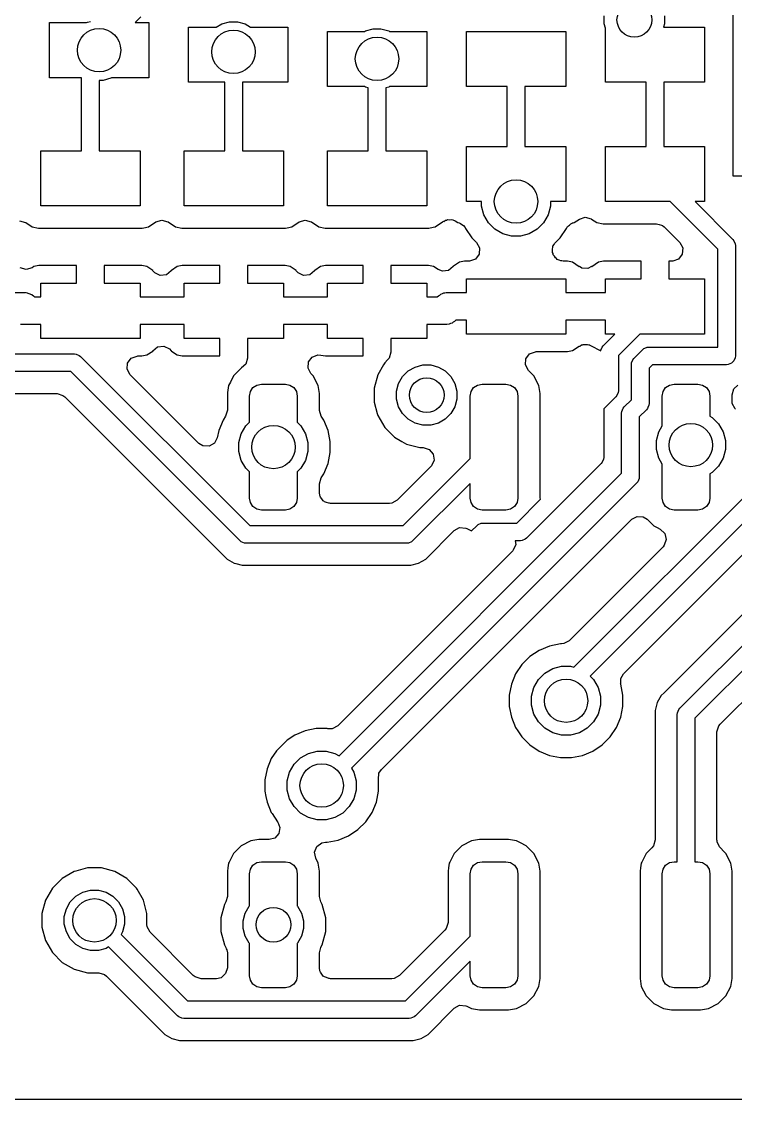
# Model space of a CAD drawing. Extents: x 3.09 to 4.61, y -6.46 to -3.15.
# Drawn here: x 3.6541 to 3.9776, y -6.2339 to -5.7452 of the extents above; entities that cross this region are included whole.
import ezdxf

# ---------------------------------------------------------------- set-up
doc = ezdxf.new("R2010")
doc.units = 0
doc.header["$MEASUREMENT"] = 0
doc.layers.add('BLACK', color=7, linetype='CONTINUOUS')

msp = doc.modelspace()

# ---------------------------------------------------------------- linework, layer by layer
at = {"layer": 'BLACK', "linetype": 'CONTINUOUS'}
for p, q in [((3.97657, -5.81531), (3.97657, -5.70507)), ((3.66667, -5.77072), (3.66667, -5.74572)), ((3.66667, -5.74572), (3.6835, -5.74572)), ((3.6835, -5.74572), (3.6839, -5.74549)), ((3.6839, -5.74549), (3.68525, -5.74513)), ((3.70816, -5.74305), (3.7055, -5.74572)), ((3.7055, -5.74572), (3.71167, -5.74572)), ((3.71167, -5.74572), (3.71167, -5.77072)), ((3.7423, -5.74769), (3.7448, -5.74624)), ((3.7448, -5.74624), (3.74828, -5.74531)), ((3.74828, -5.74531), (3.75187, -5.74531)), ((3.75187, -5.74531), (3.75535, -5.74624)), ((3.75535, -5.74624), (3.75785, -5.74769)), ((3.91812, -5.74626), (3.91812, -5.74266)), ((3.91864, -5.7482), (3.91812, -5.74626)), ((3.94544, -5.74626), (3.94506, -5.74769)), ((3.94544, -5.74266), (3.94544, -5.74626)), ((3.72966, -5.77269), (3.72966, -5.74769)), ((3.72966, -5.74769), (3.7423, -5.74769)), ((3.75785, -5.74769), (3.77466, -5.74769)), ((3.77466, -5.74769), (3.77466, -5.77269)), ((3.79265, -5.77466), (3.79265, -5.74966)), ((3.79265, -5.74966), (3.80948, -5.74966)), ((3.80948, -5.74966), (3.80988, -5.74943)), ((3.80988, -5.74943), (3.81335, -5.7485)), ((3.81335, -5.7485), (3.81695, -5.7485)), ((3.81695, -5.7485), (3.82043, -5.74943)), ((3.82043, -5.74943), (3.82083, -5.74966)), ((3.82083, -5.74966), (3.83765, -5.74966)), ((3.83765, -5.74966), (3.83765, -5.77466)), ((3.85565, -5.77466), (3.85565, -5.74966)), ((3.85565, -5.74966), (3.90065, -5.74966)), ((3.90065, -5.74966), (3.90065, -5.77466)), ((3.91864, -5.77269), (3.91864, -5.7482)), ((3.94506, -5.74769), (3.96364, -5.74769)), ((3.96364, -5.74769), (3.96364, -5.77269)), ((3.68123, -5.77072), (3.66667, -5.77072)), ((3.68123, -5.80383), (3.68123, -5.77072)), ((3.69484, -5.77072), (3.69444, -5.77095)), ((3.71167, -5.77072), (3.69484, -5.77072)), ((3.69097, -5.77188), (3.68923, -5.77188)), ((3.68923, -5.77188), (3.68923, -5.80383)), ((3.69444, -5.77095), (3.69097, -5.77188)), ((3.74619, -5.77269), (3.72966, -5.77269)), ((3.74619, -5.80383), (3.74619, -5.77269)), ((3.77466, -5.77269), (3.75419, -5.77269)), ((3.75419, -5.77269), (3.75419, -5.80383)), ((3.80948, -5.77466), (3.79265, -5.77466)), ((3.80988, -5.77489), (3.80948, -5.77466)), ((3.81115, -5.77523), (3.80988, -5.77489)), ((3.81115, -5.80383), (3.81115, -5.77523)), ((3.82043, -5.77489), (3.81915, -5.77523)), ((3.81915, -5.77523), (3.81915, -5.80383)), ((3.82083, -5.77466), (3.82043, -5.77489)), ((3.83765, -5.77466), (3.82083, -5.77466)), ((3.87415, -5.77466), (3.85565, -5.77466)), ((3.87415, -5.80186), (3.87415, -5.77466)), ((3.90065, -5.77466), (3.88215, -5.77466)), ((3.88215, -5.77466), (3.88215, -5.80186)), ((3.93714, -5.77269), (3.91864, -5.77269)), ((3.93714, -5.80186), (3.93714, -5.77269)), ((3.96364, -5.77269), (3.94514, -5.77269)), ((3.94514, -5.77269), (3.94514, -5.80186)), ((3.66273, -5.82883), (3.66273, -5.80383)), ((3.66273, -5.80383), (3.68123, -5.80383)), ((3.68923, -5.80383), (3.70773, -5.80383)), ((3.70773, -5.80383), (3.70773, -5.82883)), ((3.72769, -5.82883), (3.72769, -5.80383)), ((3.72769, -5.80383), (3.74619, -5.80383)), ((3.75419, -5.80383), (3.77269, -5.80383)), ((3.77269, -5.80383), (3.77269, -5.82883)), ((3.79265, -5.82883), (3.79265, -5.80383)), ((3.79265, -5.80383), (3.81115, -5.80383)), ((3.81915, -5.80383), (3.83765, -5.80383)), ((3.83765, -5.80383), (3.83765, -5.82883)), ((3.85565, -5.82686), (3.85565, -5.80186)), ((3.85565, -5.80186), (3.87415, -5.80186)), ((3.88215, -5.80186), (3.90065, -5.80186)), ((3.90065, -5.80186), (3.90065, -5.82686)), ((3.91864, -5.82686), (3.91864, -5.80186)), ((3.91864, -5.80186), (3.93714, -5.80186)), ((3.94514, -5.80186), (3.96364, -5.80186)), ((3.96364, -5.80186), (3.96364, -5.82686)), ((4.01594, -5.81531), (3.97657, -5.81531)), ((3.70773, -5.82883), (3.66273, -5.82883)), ((3.77269, -5.82883), (3.72769, -5.82883)), ((3.83765, -5.82883), (3.79265, -5.82883)), ((3.86253, -5.82686), (3.85565, -5.82686)), ((3.86253, -5.82888), (3.86253, -5.82686)), ((3.8636, -5.83285), (3.86253, -5.82888)), ((3.89376, -5.82888), (3.89269, -5.83285)), ((3.90065, -5.82686), (3.89376, -5.82686)), ((3.89376, -5.82686), (3.89376, -5.82888)), ((3.94798, -5.82686), (3.91864, -5.82686)), ((3.96958, -5.84846), (3.94798, -5.82686)), ((3.96364, -5.82686), (3.95929, -5.82686)), ((3.95929, -5.82686), (3.97641, -5.84398)), ((3.86565, -5.83641), (3.8636, -5.83285)), ((3.89269, -5.83285), (3.89064, -5.83641)), ((3.90689, -5.83474), (3.90955, -5.83391)), ((3.90955, -5.83391), (3.91225, -5.83465)), ((3.65316, -5.83555), (3.65585, -5.83629)), ((3.65585, -5.83629), (3.656, -5.83638)), ((3.656, -5.83638), (3.65882, -5.83827)), ((3.65882, -5.83827), (3.66175, -5.83885)), ((3.66175, -5.83885), (3.70872, -5.83885)), ((3.70872, -5.83885), (3.70954, -5.83869)), ((3.70872, -5.83885), (3.70872, -5.83885)), ((3.70872, -5.83885), (3.70872, -5.83885)), ((3.70954, -5.83869), (3.71164, -5.83827)), ((3.71164, -5.83827), (3.71496, -5.83605)), ((3.71496, -5.83605), (3.71762, -5.83522)), ((3.71496, -5.83605), (3.71496, -5.83605)), ((3.71496, -5.83605), (3.71496, -5.83605)), ((3.71762, -5.83522), (3.72032, -5.83596)), ((3.72032, -5.83596), (3.72047, -5.83605)), ((3.72047, -5.83605), (3.72378, -5.83827)), ((3.72378, -5.83827), (3.72378, -5.83827)), ((3.72378, -5.83827), (3.72671, -5.83885)), ((3.72671, -5.83885), (3.77368, -5.83885)), ((3.77368, -5.83885), (3.7745, -5.83869)), ((3.77368, -5.83885), (3.77368, -5.83885)), ((3.77368, -5.83885), (3.77368, -5.83885)), ((3.7745, -5.83869), (3.7766, -5.83827)), ((3.7766, -5.83827), (3.77992, -5.83605)), ((3.77992, -5.83605), (3.78258, -5.83522)), ((3.77992, -5.83605), (3.77992, -5.83605)), ((3.77992, -5.83605), (3.77992, -5.83605)), ((3.78258, -5.83522), (3.78528, -5.83596)), ((3.78528, -5.83596), (3.78543, -5.83605)), ((3.78543, -5.83605), (3.78874, -5.83827)), ((3.78874, -5.83827), (3.78874, -5.83827)), ((3.78874, -5.83827), (3.79167, -5.83885)), ((3.79167, -5.83885), (3.83864, -5.83885)), ((3.83864, -5.83885), (3.84058, -5.83846)), ((3.83864, -5.83885), (3.83864, -5.83885)), ((3.83864, -5.83885), (3.83864, -5.83885)), ((3.84058, -5.83846), (3.84156, -5.83827)), ((3.84156, -5.83827), (3.84488, -5.83605)), ((3.84488, -5.83605), (3.84528, -5.83578)), ((3.84488, -5.83605), (3.84488, -5.83605)), ((3.84528, -5.83578), (3.84537, -5.83591)), ((3.84537, -5.83591), (3.84543, -5.83588)), ((3.84543, -5.83588), (3.84617, -5.83527)), ((3.84617, -5.83527), (3.84664, -5.83522)), ((3.84664, -5.83522), (3.84705, -5.83499)), ((3.84705, -5.83499), (3.848, -5.83506)), ((3.848, -5.83506), (3.84895, -5.83495)), ((3.84895, -5.83495), (3.84949, -5.83517)), ((3.84949, -5.83517), (3.84984, -5.83519)), ((3.84984, -5.83519), (3.85029, -5.83539)), ((3.85029, -5.83539), (3.85059, -5.83553)), ((3.85059, -5.83553), (3.85174, -5.8363)), ((3.85174, -5.8363), (3.85244, -5.83644)), ((3.85244, -5.83644), (3.85302, -5.83672)), ((3.85302, -5.83672), (3.85359, -5.83725)), ((3.85359, -5.83725), (3.85428, -5.83761)), ((3.85428, -5.83761), (3.85494, -5.83849)), ((3.85494, -5.83849), (3.85508, -5.83861)), ((3.85508, -5.83861), (3.8551, -5.8387)), ((3.8551, -5.8387), (3.85521, -5.83884)), ((3.85521, -5.83884), (3.85531, -5.83903)), ((3.85531, -5.83903), (3.85813, -5.84325)), ((3.86856, -5.83932), (3.86565, -5.83641)), ((3.89064, -5.83641), (3.88773, -5.83932)), ((3.89816, -5.84325), (3.90098, -5.83903)), ((3.90098, -5.83903), (3.90113, -5.83867)), ((3.90113, -5.83867), (3.90152, -5.83816)), ((3.90152, -5.83816), (3.90234, -5.83756)), ((3.90234, -5.83756), (3.90304, -5.83685)), ((3.90304, -5.83685), (3.9036, -5.83664)), ((3.9036, -5.83664), (3.90378, -5.83651)), ((3.90378, -5.83651), (3.90399, -5.8365)), ((3.90399, -5.8365), (3.90449, -5.83631)), ((3.90449, -5.83631), (3.90456, -5.8363)), ((3.90456, -5.8363), (3.90689, -5.83474)), ((3.91225, -5.83465), (3.9124, -5.83474)), ((3.9124, -5.83474), (3.91473, -5.8363)), ((3.91473, -5.8363), (3.91765, -5.83688)), ((3.91765, -5.83688), (3.94178, -5.83688)), ((3.94178, -5.83688), (3.94295, -5.83723)), ((3.94295, -5.83723), (3.94415, -5.83749)), ((3.94415, -5.83749), (3.94435, -5.83764)), ((3.94435, -5.83764), (3.94446, -5.83767)), ((3.94446, -5.83767), (3.94528, -5.83833)), ((3.94528, -5.83833), (3.9502, -5.84325)), ((3.85813, -5.84325), (3.85813, -5.84325)), ((3.85813, -5.84325), (3.86027, -5.84539)), ((3.87212, -5.84138), (3.86856, -5.83932)), ((3.87609, -5.84244), (3.87212, -5.84138)), ((3.8802, -5.84244), (3.87609, -5.84244)), ((3.88417, -5.84138), (3.8802, -5.84244)), ((3.88773, -5.83932), (3.88417, -5.84138)), ((3.89579, -5.84562), (3.89816, -5.84325)), ((3.9502, -5.84325), (3.95234, -5.84539)), ((3.97641, -5.84398), (3.97691, -5.84458)), ((3.86027, -5.84539), (3.86161, -5.84785)), ((3.86161, -5.84785), (3.86141, -5.85063)), ((3.89462, -5.84819), (3.89486, -5.84762)), ((3.89474, -5.84904), (3.89462, -5.84819)), ((3.89486, -5.84762), (3.8949, -5.84711)), ((3.8949, -5.84711), (3.89539, -5.84636)), ((3.89539, -5.84636), (3.89559, -5.84588)), ((3.89559, -5.84588), (3.89579, -5.84562)), ((3.95234, -5.84539), (3.95368, -5.84785)), ((3.95368, -5.84785), (3.95348, -5.85063)), ((3.96958, -5.89281), (3.96958, -5.84846)), ((3.97691, -5.84458), (3.97751, -5.84603)), ((3.97751, -5.84603), (3.97758, -5.84681)), ((3.97758, -5.84681), (3.97758, -5.89681)), ((3.85486, -5.85386), (3.85252, -5.85433)), ((3.85676, -5.85386), (3.85486, -5.85386)), ((3.85712, -5.85385), (3.85676, -5.85386)), ((3.85974, -5.85287), (3.85712, -5.85385)), ((3.86141, -5.85063), (3.85974, -5.85287)), ((3.89467, -5.8499), (3.89474, -5.84904)), ((3.89493, -5.8504), (3.89467, -5.8499)), ((3.89502, -5.85096), (3.89493, -5.8504)), ((3.89558, -5.85161), (3.89502, -5.85096)), ((3.89598, -5.85237), (3.89558, -5.85161)), ((3.89647, -5.85264), (3.89598, -5.85237)), ((3.89685, -5.85307), (3.89647, -5.85264)), ((3.89767, -5.85332), (3.89685, -5.85307)), ((3.89841, -5.85373), (3.89767, -5.85332)), ((3.89898, -5.8537), (3.89841, -5.85373)), ((3.89953, -5.85386), (3.89898, -5.8537)), ((3.90143, -5.85386), (3.89953, -5.85386)), ((3.90377, -5.85433), (3.90143, -5.85386)), ((3.91785, -5.85386), (3.91552, -5.85433)), ((3.93489, -5.85386), (3.91785, -5.85386)), ((3.93489, -5.86186), (3.93489, -5.85386)), ((3.94883, -5.85386), (3.94739, -5.85386)), ((3.94739, -5.85386), (3.94739, -5.86186)), ((3.94919, -5.85385), (3.94883, -5.85386)), ((3.95181, -5.85287), (3.94919, -5.85385)), ((3.95348, -5.85063), (3.95181, -5.85287)), ((3.65617, -5.85764), (3.65348, -5.85691)), ((3.65884, -5.85681), (3.65617, -5.85764)), ((3.65961, -5.85629), (3.65884, -5.85681)), ((3.66194, -5.85583), (3.65961, -5.85629)), ((3.67898, -5.85583), (3.66194, -5.85583)), ((3.67898, -5.86383), (3.67898, -5.85583)), ((3.70852, -5.85583), (3.69148, -5.85583)), ((3.69148, -5.85583), (3.69148, -5.86383)), ((3.71085, -5.85629), (3.70852, -5.85583)), ((3.7135, -5.85806), (3.71085, -5.85629)), ((3.71359, -5.85819), (3.7135, -5.85806)), ((3.7144, -5.85913), (3.71359, -5.85819)), ((3.72184, -5.85819), (3.71969, -5.85999)), ((3.72193, -5.85806), (3.72184, -5.85819)), ((3.72457, -5.85629), (3.72193, -5.85806)), ((3.7269, -5.85583), (3.72457, -5.85629)), ((3.74394, -5.85583), (3.7269, -5.85583)), ((3.74394, -5.86383), (3.74394, -5.85583)), ((3.77348, -5.85583), (3.75644, -5.85583)), ((3.75644, -5.85583), (3.75644, -5.86383)), ((3.77581, -5.85629), (3.77348, -5.85583)), ((3.77846, -5.85806), (3.77581, -5.85629)), ((3.77855, -5.85819), (3.77846, -5.85806)), ((3.77936, -5.85913), (3.77855, -5.85819)), ((3.7868, -5.85819), (3.78465, -5.85999)), ((3.78689, -5.85806), (3.7868, -5.85819)), ((3.78953, -5.85629), (3.78689, -5.85806)), ((3.79187, -5.85583), (3.78953, -5.85629)), ((3.8089, -5.85583), (3.79187, -5.85583)), ((3.8089, -5.86383), (3.8089, -5.85583)), ((3.83844, -5.85583), (3.8214, -5.85583)), ((3.8214, -5.85583), (3.8214, -5.86383)), ((3.84078, -5.85629), (3.83844, -5.85583)), ((3.84285, -5.85768), (3.84078, -5.85629)), ((3.84481, -5.85845), (3.84285, -5.85768)), ((3.84759, -5.85811), (3.84481, -5.85845)), ((3.84973, -5.85631), (3.84759, -5.85811)), ((3.84988, -5.85609), (3.84973, -5.85631)), ((3.85252, -5.85433), (3.84988, -5.85609)), ((3.90682, -5.85637), (3.90377, -5.85433)), ((3.90687, -5.85629), (3.90682, -5.85637)), ((3.90791, -5.85695), (3.90687, -5.85629)), ((3.9107, -5.85715), (3.90791, -5.85695)), ((3.91238, -5.85624), (3.9107, -5.85715)), ((3.91246, -5.85637), (3.91238, -5.85624)), ((3.91552, -5.85433), (3.91246, -5.85637)), ((3.71692, -5.86033), (3.7144, -5.85913)), ((3.71969, -5.85999), (3.71692, -5.86033)), ((3.78188, -5.86033), (3.77936, -5.85913)), ((3.78465, -5.85999), (3.78188, -5.86033)), ((3.85565, -5.86811), (3.85565, -5.86186)), ((3.85565, -5.86186), (3.90065, -5.86186)), ((3.90065, -5.86186), (3.90065, -5.86811)), ((3.91864, -5.86811), (3.91864, -5.86186)), ((3.91864, -5.86186), (3.93489, -5.86186)), ((3.94739, -5.86186), (3.96364, -5.86186)), ((3.96364, -5.86186), (3.96364, -5.88686)), ((3.64671, -5.86811), (3.65588, -5.86811)), ((3.65588, -5.86811), (3.65599, -5.86814)), ((3.65599, -5.86814), (3.6561, -5.86812)), ((3.6561, -5.86812), (3.65732, -5.86853)), ((3.65732, -5.86853), (3.65856, -5.8689)), ((3.66273, -5.87008), (3.66273, -5.86383)), ((3.66273, -5.86383), (3.67898, -5.86383)), ((3.69148, -5.86383), (3.70773, -5.86383)), ((3.70773, -5.86383), (3.70773, -5.87008)), ((3.72769, -5.87008), (3.72769, -5.86383)), ((3.72769, -5.86383), (3.74394, -5.86383)), ((3.75644, -5.86383), (3.77269, -5.86383)), ((3.77269, -5.86383), (3.77269, -5.87008)), ((3.79265, -5.87008), (3.79265, -5.86383)), ((3.79265, -5.86383), (3.8089, -5.86383)), ((3.8214, -5.86383), (3.83765, -5.86383)), ((3.83765, -5.86383), (3.83765, -5.87008)), ((3.84407, -5.86873), (3.84486, -5.86853)), ((3.84486, -5.86853), (3.84542, -5.86822)), ((3.84542, -5.86822), (3.8459, -5.86826)), ((3.8459, -5.86826), (3.84647, -5.86811)), ((3.84647, -5.86811), (3.85565, -5.86811)), ((3.90065, -5.86811), (3.91864, -5.86811)), ((3.65856, -5.8689), (3.65869, -5.869)), ((3.65869, -5.869), (3.65875, -5.86902)), ((3.65875, -5.86902), (3.6588, -5.86909)), ((3.6588, -5.86909), (3.65939, -5.86956)), ((3.65939, -5.86956), (3.65991, -5.87008)), ((3.65991, -5.87008), (3.66273, -5.87008)), ((3.70773, -5.87008), (3.72769, -5.87008)), ((3.77269, -5.87008), (3.79265, -5.87008)), ((3.83765, -5.87008), (3.84245, -5.87008)), ((3.84245, -5.87008), (3.84296, -5.86956)), ((3.84296, -5.86956), (3.84358, -5.86923)), ((3.84358, -5.86923), (3.84407, -5.86873)), ((3.66273, -5.88258), (3.65356, -5.88258)), ((3.66273, -5.88883), (3.66273, -5.88258)), ((3.72769, -5.88258), (3.70773, -5.88258)), ((3.70773, -5.88258), (3.70773, -5.88883)), ((3.72769, -5.88883), (3.72769, -5.88258)), ((3.79265, -5.88258), (3.77269, -5.88258)), ((3.77269, -5.88258), (3.77269, -5.88883)), ((3.79265, -5.88883), (3.79265, -5.88258)), ((3.84683, -5.88258), (3.83765, -5.88258)), ((3.83765, -5.88258), (3.83765, -5.88883)), ((3.84788, -5.88247), (3.84683, -5.88258)), ((3.84852, -5.88212), (3.84788, -5.88247)), ((3.84923, -5.88196), (3.84852, -5.88212)), ((3.84972, -5.88146), (3.84923, -5.88196)), ((3.85033, -5.88113), (3.84972, -5.88146)), ((3.85085, -5.88061), (3.85033, -5.88113)), ((3.85565, -5.88061), (3.85085, -5.88061)), ((3.85565, -5.88686), (3.85565, -5.88061)), ((3.91864, -5.88061), (3.90065, -5.88061)), ((3.90065, -5.88061), (3.90065, -5.88686)), ((3.91864, -5.88686), (3.91864, -5.88061)), ((3.90065, -5.88686), (3.85565, -5.88686)), ((3.91769, -5.89216), (3.92298, -5.88686)), ((3.92298, -5.88686), (3.91864, -5.88686)), ((3.93429, -5.88686), (3.92452, -5.89664)), ((3.96364, -5.88686), (3.93429, -5.88686)), ((3.70773, -5.88883), (3.66273, -5.88883)), ((3.71359, -5.89447), (3.71573, -5.89267)), ((3.71573, -5.89267), (3.71851, -5.89233)), ((3.71851, -5.89233), (3.72103, -5.89353)), ((3.74394, -5.88883), (3.72769, -5.88883)), ((3.74394, -5.89683), (3.74394, -5.88883)), ((3.77269, -5.88883), (3.75644, -5.88883)), ((3.75644, -5.88883), (3.75644, -5.89784)), ((3.8089, -5.88883), (3.79265, -5.88883)), ((3.8089, -5.89683), (3.8089, -5.88883)), ((3.83765, -5.88883), (3.8214, -5.88883)), ((3.8214, -5.88883), (3.8214, -5.89512)), ((3.90377, -5.8944), (3.90682, -5.89236)), ((3.90682, -5.89236), (3.90691, -5.89249)), ((3.90691, -5.89249), (3.90702, -5.89242)), ((3.90702, -5.89242), (3.90782, -5.8918)), ((3.90782, -5.8918), (3.90823, -5.89177)), ((3.90823, -5.89177), (3.90859, -5.89157)), ((3.90859, -5.89157), (3.9096, -5.89164)), ((3.9096, -5.89164), (3.9106, -5.89155)), ((3.9106, -5.89155), (3.91119, -5.89175)), ((3.91119, -5.89175), (3.91138, -5.89177)), ((3.91138, -5.89177), (3.91156, -5.89188)), ((3.91156, -5.89188), (3.91194, -5.89202)), ((3.91194, -5.89202), (3.91657, -5.89443)), ((3.91659, -5.8942), (3.91719, -5.89276)), ((3.91719, -5.89276), (3.91769, -5.89216)), ((3.9366, -5.89329), (3.93758, -5.89288)), ((3.93758, -5.89288), (3.93836, -5.89281)), ((3.93836, -5.89281), (3.96958, -5.89281)), ((3.56295, -5.89587), (3.67799, -5.89587)), ((3.67799, -5.89587), (3.67877, -5.89595)), ((3.67877, -5.89595), (3.68021, -5.89654)), ((3.68021, -5.89654), (3.68082, -5.89704)), ((3.68082, -5.89704), (3.75746, -5.97369)), ((3.7021, -5.90006), (3.70378, -5.89782)), ((3.70378, -5.89782), (3.7064, -5.89684)), ((3.7064, -5.89684), (3.70675, -5.89683)), ((3.70675, -5.89683), (3.70852, -5.89683)), ((3.70852, -5.89683), (3.71085, -5.89637)), ((3.70852, -5.89683), (3.70852, -5.89683)), ((3.71085, -5.89637), (3.7135, -5.8946)), ((3.7135, -5.8946), (3.71359, -5.89447)), ((3.72103, -5.89353), (3.72184, -5.89447)), ((3.72184, -5.89447), (3.72193, -5.8946)), ((3.72193, -5.8946), (3.72457, -5.89637)), ((3.72457, -5.89637), (3.7269, -5.89683)), ((3.7269, -5.89683), (3.72691, -5.89683)), ((3.72691, -5.89683), (3.74394, -5.89683)), ((3.75644, -5.89784), (3.75566, -5.90052)), ((3.78408, -5.89953), (3.78575, -5.89729)), ((3.78575, -5.89729), (3.78837, -5.89632)), ((3.78837, -5.89632), (3.78969, -5.8964)), ((3.78969, -5.8964), (3.79187, -5.89683)), ((3.79187, -5.89683), (3.79187, -5.89683)), ((3.79187, -5.89683), (3.8089, -5.89683)), ((3.8089, -5.89683), (3.8089, -5.89683)), ((3.82062, -5.89781), (3.81995, -5.89863)), ((3.8214, -5.89512), (3.82062, -5.89781)), ((3.88264, -5.89809), (3.88431, -5.89585)), ((3.88431, -5.89585), (3.88693, -5.89487)), ((3.88693, -5.89487), (3.88729, -5.89486)), ((3.88729, -5.89486), (3.90143, -5.89486)), ((3.90143, -5.89486), (3.90377, -5.8944)), ((3.90143, -5.89486), (3.90143, -5.89486)), ((3.91657, -5.89443), (3.91659, -5.8942)), ((3.92452, -5.89664), (3.92452, -5.91258)), ((3.93159, -5.89791), (3.93553, -5.89398)), ((3.93553, -5.89398), (3.93614, -5.89348)), ((3.93614, -5.89348), (3.9366, -5.89329)), ((3.97751, -5.89759), (3.97691, -5.89903)), ((3.97758, -5.89681), (3.97751, -5.89759)), ((3.7019, -5.90285), (3.7021, -5.90006)), ((3.75359, -5.90234), (3.75013, -5.90579)), ((3.75373, -5.90226), (3.75359, -5.90234)), ((3.75359, -5.90234), (3.75359, -5.90234)), ((3.75566, -5.90052), (3.75373, -5.90226)), ((3.78388, -5.90232), (3.78408, -5.89953)), ((3.78522, -5.90477), (3.78388, -5.90232)), ((3.81816, -5.90077), (3.8155, -5.90538)), ((3.81863, -5.89995), (3.81816, -5.90077)), ((3.81995, -5.89863), (3.81863, -5.89995)), ((3.81863, -5.89995), (3.81863, -5.89995)), ((3.82928, -5.90363), (3.8324, -5.90184)), ((3.8324, -5.90184), (3.83587, -5.90091)), ((3.83587, -5.90091), (3.83947, -5.90091)), ((3.83947, -5.90091), (3.84295, -5.90184)), ((3.84295, -5.90184), (3.84606, -5.90363)), ((3.88244, -5.90088), (3.88264, -5.89809)), ((3.88378, -5.90333), (3.88244, -5.90088)), ((3.93042, -5.90074), (3.9305, -5.89996)), ((3.93042, -5.91668), (3.93042, -5.90074)), ((3.9305, -5.89996), (3.9311, -5.89852)), ((3.9311, -5.89852), (3.93159, -5.89791)), ((3.94002, -5.90081), (3.93842, -5.9024)), ((3.93842, -5.9024), (3.93842, -5.91834)), ((3.97358, -5.90081), (3.94002, -5.90081)), ((3.97436, -5.90073), (3.97358, -5.90081)), ((3.9758, -5.90013), (3.97436, -5.90073)), ((3.97691, -5.89903), (3.9758, -5.90013)), ((3.67633, -5.90387), (3.56129, -5.90387)), ((3.75298, -5.98052), (3.67633, -5.90387)), ((3.70324, -5.9053), (3.7019, -5.90285)), ((3.73438, -5.93643), (3.70324, -5.9053)), ((3.75013, -5.90579), (3.74867, -5.90866)), ((3.78624, -5.90579), (3.78522, -5.90477)), ((3.78846, -5.91015), (3.78624, -5.90579)), ((3.8155, -5.90538), (3.81387, -5.91143)), ((3.8155, -5.90538), (3.8155, -5.90538)), ((3.82494, -5.90929), (3.82674, -5.90618)), ((3.82674, -5.90618), (3.82928, -5.90363)), ((3.84606, -5.90363), (3.84861, -5.90618)), ((3.84861, -5.90618), (3.8504, -5.90929)), ((3.88624, -5.90579), (3.88378, -5.90333)), ((3.88846, -5.91015), (3.88624, -5.90579)), ((3.74791, -5.91015), (3.74739, -5.91342)), ((3.74867, -5.90866), (3.74791, -5.91015)), ((3.75777, -5.9129), (3.75894, -5.91115)), ((3.75894, -5.91115), (3.7607, -5.90998)), ((3.7607, -5.90998), (3.76277, -5.90956)), ((3.76277, -5.90956), (3.7736, -5.90956)), ((3.7736, -5.90956), (3.77567, -5.90998)), ((3.77567, -5.90998), (3.77743, -5.91115)), ((3.77743, -5.91115), (3.7786, -5.9129)), ((3.78903, -5.91376), (3.78846, -5.91015)), ((3.81387, -5.91143), (3.81387, -5.9177)), ((3.82401, -5.91277), (3.82494, -5.90929)), ((3.8504, -5.90929), (3.85133, -5.91277)), ((3.85777, -5.9129), (3.85894, -5.91115)), ((3.85894, -5.91115), (3.8607, -5.90998)), ((3.8607, -5.90998), (3.86277, -5.90956)), ((3.86277, -5.90956), (3.8736, -5.90956)), ((3.8736, -5.90956), (3.87567, -5.90998)), ((3.87567, -5.90998), (3.87743, -5.91115)), ((3.87743, -5.91115), (3.8786, -5.9129)), ((3.88903, -5.91376), (3.88846, -5.91015)), ((3.94478, -5.9129), (3.94595, -5.91115)), ((3.94595, -5.91115), (3.94771, -5.90998)), ((3.94771, -5.90998), (3.94978, -5.90956)), ((3.94978, -5.90956), (3.96061, -5.90956)), ((3.96061, -5.90956), (3.96268, -5.90998)), ((3.96268, -5.90998), (3.96443, -5.91115)), ((3.96443, -5.91115), (3.96561, -5.9129)), ((3.97604, -5.91441), (3.97683, -5.91173)), ((3.97683, -5.91173), (3.97874, -5.91007)), ((3.59261, -5.91389), (3.67013, -5.91389)), ((3.67013, -5.91389), (3.67281, -5.91468)), ((3.67281, -5.91468), (3.67363, -5.91534)), ((3.67363, -5.91534), (3.74459, -5.9863)), ((3.74739, -5.91342), (3.74734, -5.91376)), ((3.74734, -5.91376), (3.74734, -5.92142)), ((3.75736, -5.91498), (3.75777, -5.9129)), ((3.75736, -5.92685), (3.75736, -5.91498)), ((3.7786, -5.9129), (3.77901, -5.91498)), ((3.77901, -5.91498), (3.77901, -5.92685)), ((3.78903, -5.92142), (3.78903, -5.91376)), ((3.82401, -5.91637), (3.82401, -5.91277)), ((3.82494, -5.91984), (3.82401, -5.91637)), ((3.85133, -5.91637), (3.8504, -5.91984)), ((3.85133, -5.91277), (3.85133, -5.91637)), ((3.85736, -5.91498), (3.85777, -5.9129)), ((3.85736, -5.94328), (3.85736, -5.91498)), ((3.8786, -5.9129), (3.87901, -5.91498)), ((3.87901, -5.91498), (3.87901, -5.96124)), ((3.88903, -5.96077), (3.88903, -5.91376)), ((3.92334, -5.91541), (3.91792, -5.92084)), ((3.92384, -5.9148), (3.92334, -5.91541)), ((3.92444, -5.91336), (3.92384, -5.9148)), ((3.92452, -5.91258), (3.92444, -5.91336)), ((3.92716, -5.91995), (3.93042, -5.91668)), ((3.94437, -5.91498), (3.94478, -5.9129)), ((3.94437, -5.92856), (3.94437, -5.91498)), ((3.96561, -5.9129), (3.96602, -5.91498)), ((3.96602, -5.91498), (3.96602, -5.92414)), ((3.97604, -5.91733), (3.97604, -5.91441)), ((3.97615, -5.91838), (3.97604, -5.91733)), ((3.74734, -5.92142), (3.74655, -5.9241)), ((3.78903, -5.92151), (3.78903, -5.92142)), ((3.78987, -5.92418), (3.78903, -5.92151)), ((3.81387, -5.9177), (3.81525, -5.92283)), ((3.82674, -5.92296), (3.82494, -5.91984)), ((3.8504, -5.91984), (3.84861, -5.92296)), ((3.91792, -5.92084), (3.91792, -5.94279)), ((3.92599, -5.92277), (3.92606, -5.92199)), ((3.92606, -5.92199), (3.92666, -5.92055)), ((3.92666, -5.92055), (3.92716, -5.91995)), ((3.93725, -5.92117), (3.93399, -5.92443)), ((3.93775, -5.92056), (3.93725, -5.92117)), ((3.93791, -5.92017), (3.93775, -5.92056)), ((3.93834, -5.91912), (3.93791, -5.92017)), ((3.93842, -5.91834), (3.93834, -5.91912)), ((3.97749, -5.92083), (3.97615, -5.91838)), ((3.97759, -5.92093), (3.97749, -5.92083)), ((3.74535, -5.9259), (3.74341, -5.93059)), ((3.7465, -5.92418), (3.74535, -5.9259)), ((3.74655, -5.9241), (3.7465, -5.92418)), ((3.75569, -5.92852), (3.75736, -5.92685)), ((3.77901, -5.92685), (3.78068, -5.92852)), ((3.79102, -5.9259), (3.78987, -5.92418)), ((3.79296, -5.93059), (3.79102, -5.9259)), ((3.81525, -5.92283), (3.8155, -5.92375)), ((3.8155, -5.92375), (3.8155, -5.92375)), ((3.8155, -5.92375), (3.81863, -5.92918)), ((3.82928, -5.9255), (3.82674, -5.92296)), ((3.8324, -5.9273), (3.82928, -5.9255)), ((3.84606, -5.9255), (3.84295, -5.9273)), ((3.84861, -5.92296), (3.84606, -5.9255)), ((3.92599, -5.94996), (3.92599, -5.92277)), ((3.93399, -5.92443), (3.93399, -5.95162)), ((3.96602, -5.92414), (3.967, -5.9247)), ((3.967, -5.9247), (3.96991, -5.92761)), ((3.74341, -5.93059), (3.74275, -5.93389)), ((3.74341, -5.93059), (3.74341, -5.93059)), ((3.75257, -5.93605), (3.75364, -5.93208)), ((3.75364, -5.93208), (3.75569, -5.92852)), ((3.78068, -5.92852), (3.78273, -5.93208)), ((3.78273, -5.93208), (3.7838, -5.93605)), ((3.79395, -5.93557), (3.79296, -5.93059)), ((3.81863, -5.92918), (3.81863, -5.92918)), ((3.81863, -5.92918), (3.82306, -5.93361)), ((3.83587, -5.92823), (3.8324, -5.9273)), ((3.83947, -5.92823), (3.83587, -5.92823)), ((3.84295, -5.9273), (3.83947, -5.92823)), ((3.9418, -5.93514), (3.94286, -5.93117)), ((3.94286, -5.93117), (3.94437, -5.92856)), ((3.96991, -5.92761), (3.97196, -5.93117)), ((3.97196, -5.93117), (3.97303, -5.93514)), ((3.73623, -5.9376), (3.73438, -5.93643)), ((3.74145, -5.93637), (3.73903, -5.93775)), ((3.74275, -5.93389), (3.74145, -5.93637)), ((3.75257, -5.94016), (3.75257, -5.93605)), ((3.7838, -5.93605), (3.7838, -5.94016)), ((3.79395, -5.94064), (3.79395, -5.93557)), ((3.82306, -5.93361), (3.82306, -5.93361)), ((3.82306, -5.93361), (3.82306, -5.93361)), ((3.82306, -5.93361), (3.82306, -5.93361)), ((3.82306, -5.93361), (3.82306, -5.93361)), ((3.82306, -5.93361), (3.82645, -5.93557)), ((3.82645, -5.93557), (3.82849, -5.93674)), ((3.82849, -5.93674), (3.83454, -5.93837)), ((3.9418, -5.93925), (3.9418, -5.93514)), ((3.97303, -5.93514), (3.97303, -5.93925)), ((3.73903, -5.93775), (3.73623, -5.9376)), ((3.75364, -5.94413), (3.75257, -5.94016)), ((3.7838, -5.94016), (3.78273, -5.94413)), ((3.79296, -5.94562), (3.79395, -5.94064)), ((3.83454, -5.93837), (3.83454, -5.93837)), ((3.83454, -5.93837), (3.83612, -5.93837)), ((3.83612, -5.93837), (3.8388, -5.93915)), ((3.8388, -5.93915), (3.84063, -5.94127)), ((3.84063, -5.94127), (3.84103, -5.94403)), ((3.94286, -5.94322), (3.9418, -5.93925)), ((3.97303, -5.93925), (3.97196, -5.94322)), ((3.75569, -5.94769), (3.75364, -5.94413)), ((3.78273, -5.94413), (3.78068, -5.94769)), ((3.79102, -5.95031), (3.79296, -5.94562)), ((3.82695, -5.97369), (3.85736, -5.94328)), ((3.83987, -5.94658), (3.83963, -5.94683)), ((3.84103, -5.94403), (3.83987, -5.94658)), ((3.91674, -5.94562), (3.88294, -5.97942)), ((3.91724, -5.94501), (3.91674, -5.94562)), ((3.91784, -5.94357), (3.91724, -5.94501)), ((3.91792, -5.94279), (3.91784, -5.94357)), ((3.94437, -5.94583), (3.94286, -5.94322)), ((3.94437, -5.96124), (3.94437, -5.94583)), ((3.97196, -5.94322), (3.96991, -5.94678)), ((3.75736, -5.94936), (3.75569, -5.94769)), ((3.75736, -5.96124), (3.75736, -5.94936)), ((3.78068, -5.94769), (3.77901, -5.94936)), ((3.77901, -5.94936), (3.77901, -5.96124)), ((3.78986, -5.95204), (3.79102, -5.95031)), ((3.79792, -6.07803), (3.92599, -5.94996)), ((3.83963, -5.94683), (3.82425, -5.96222)), ((3.93399, -5.95162), (3.93391, -5.9524)), ((3.967, -5.94969), (3.96602, -5.95025)), ((3.96602, -5.95025), (3.96602, -5.96124)), ((3.96991, -5.94678), (3.967, -5.94969)), ((3.78903, -5.95479), (3.78982, -5.95211)), ((3.78903, -5.95871), (3.78903, -5.95479)), ((3.78982, -5.95211), (3.78986, -5.95204)), ((3.93281, -5.95445), (3.80357, -6.08369)), ((3.85736, -5.95459), (3.83143, -5.98052)), ((3.85736, -5.96124), (3.85736, -5.95459)), ((3.90437, -6.0379), (3.98785, -5.95442)), ((3.93331, -5.95384), (3.93281, -5.95445)), ((3.93391, -5.9524), (3.93331, -5.95384)), ((3.75777, -5.96331), (3.75736, -5.96124)), ((3.77901, -5.96124), (3.7786, -5.96331)), ((3.78923, -5.96011), (3.78903, -5.95871)), ((3.78939, -5.96035), (3.78923, -5.96011)), ((3.78948, -5.96077), (3.78939, -5.96035)), ((3.79017, -5.96157), (3.78948, -5.96077)), ((3.85777, -5.96331), (3.85736, -5.96124)), ((3.87901, -5.96124), (3.8786, -5.96331)), ((3.88904, -5.96112), (3.88903, -5.96077)), ((3.88928, -5.96176), (3.88904, -5.96112)), ((3.99537, -5.95821), (3.91169, -6.0419)), ((3.94478, -5.96331), (3.94437, -5.96124)), ((3.96602, -5.96124), (3.96561, -5.96331)), ((3.75894, -5.96506), (3.75777, -5.96331)), ((3.7607, -5.96624), (3.75894, -5.96506)), ((3.76277, -5.96665), (3.7607, -5.96624)), ((3.77567, -5.96624), (3.7736, -5.96665)), ((3.77743, -5.96506), (3.77567, -5.96624)), ((3.7786, -5.96331), (3.77743, -5.96506)), ((3.79074, -5.96246), (3.79017, -5.96157)), ((3.79107, -5.96261), (3.79074, -5.96246)), ((3.79131, -5.96288), (3.79107, -5.96261)), ((3.79232, -5.96318), (3.79131, -5.96288)), ((3.79329, -5.96362), (3.79232, -5.96318)), ((3.79364, -5.96357), (3.79329, -5.96362)), ((3.79399, -5.96367), (3.79364, -5.96357)), ((3.82074, -5.96367), (3.79399, -5.96367)), ((3.82179, -5.96356), (3.82074, -5.96367)), ((3.82425, -5.96222), (3.82179, -5.96356)), ((3.85894, -5.96506), (3.85777, -5.96331)), ((3.8607, -5.96624), (3.85894, -5.96506)), ((3.86277, -5.96665), (3.8607, -5.96624)), ((3.87567, -5.96624), (3.8736, -5.96665)), ((3.87743, -5.96506), (3.87567, -5.96624)), ((3.8786, -5.96331), (3.87743, -5.96506)), ((3.87845, -5.97259), (3.88928, -5.96176)), ((3.94595, -5.96506), (3.94478, -5.96331)), ((3.94771, -5.96624), (3.94595, -5.96506)), ((3.94978, -5.96665), (3.94771, -5.96624)), ((3.96268, -5.96624), (3.96061, -5.96665)), ((3.96443, -5.96506), (3.96268, -5.96624)), ((3.96561, -5.96331), (3.96443, -5.96506)), ((3.7736, -5.96665), (3.76277, -5.96665)), ((3.81715, -6.08428), (3.93057, -5.97086)), ((3.8736, -5.96665), (3.86277, -5.96665)), ((3.9269, -6.04085), (3.99769, -5.97006)), ((3.93057, -5.97086), (3.93302, -5.96952)), ((3.93302, -5.96952), (3.93581, -5.96972)), ((3.93581, -5.96972), (3.93758, -5.97086)), ((3.93758, -5.97086), (3.9406, -5.97388)), ((3.96061, -5.96665), (3.94978, -5.96665)), ((3.75746, -5.97369), (3.82695, -5.97369)), ((3.83721, -5.98891), (3.85015, -5.97597)), ((3.85015, -5.97597), (3.8526, -5.97463)), ((3.8526, -5.97463), (3.85539, -5.97483)), ((3.85539, -5.97483), (3.85591, -5.97506)), ((3.85591, -5.97506), (3.85794, -5.9761)), ((3.85799, -5.9761), (3.86033, -5.97377)), ((3.86033, -5.97377), (3.86094, -5.97327)), ((3.86094, -5.97327), (3.86238, -5.97267)), ((3.86238, -5.97267), (3.86316, -5.97259)), ((3.86316, -5.97259), (3.87845, -5.97259)), ((3.9406, -5.97388), (3.94208, -5.97463)), ((3.94208, -5.97463), (3.94354, -5.97538)), ((3.94354, -5.97538), (3.94557, -5.9773)), ((3.75358, -5.98101), (3.75298, -5.98052)), ((3.83143, -5.98052), (3.83082, -5.98101)), ((3.85794, -5.9761), (3.85799, -5.9761)), ((3.88011, -5.98059), (3.87779, -5.98059)), ((3.87779, -5.98059), (3.87804, -5.98234)), ((3.88089, -5.98052), (3.88011, -5.98059)), ((3.88233, -5.97992), (3.88089, -5.98052)), ((3.88294, -5.97942), (3.88233, -5.97992)), ((3.94624, -5.98001), (3.94534, -5.98266)), ((3.94557, -5.9773), (3.94624, -5.98001)), ((3.75503, -5.98161), (3.75358, -5.98101)), ((3.75581, -5.98169), (3.75503, -5.98161)), ((3.8286, -5.98169), (3.75581, -5.98169)), ((3.87664, -5.98514), (3.79732, -6.06445)), ((3.82938, -5.98161), (3.8286, -5.98169)), ((3.83082, -5.98101), (3.82938, -5.98161)), ((3.87688, -5.98488), (3.87664, -5.98514)), ((3.87804, -5.98234), (3.87688, -5.98488)), ((3.94479, -5.9833), (3.90221, -6.02589)), ((3.94534, -5.98266), (3.94479, -5.9833)), ((4.01175, -5.98299), (3.94658, -6.04816)), ((3.74459, -5.9863), (3.7472, -5.98891)), ((3.7472, -5.98891), (3.7504, -5.99075)), ((3.83401, -5.99075), (3.83721, -5.98891)), ((3.95236, -6.05655), (4.02216, -5.98675)), ((3.7504, -5.99075), (3.75115, -5.99096)), ((3.75115, -5.99096), (3.75396, -5.99171)), ((3.75396, -5.99171), (3.75765, -5.99171)), ((3.75765, -5.99171), (3.75765, -5.99171)), ((3.75765, -5.99171), (3.82676, -5.99171)), ((3.82676, -5.99171), (3.83045, -5.99171)), ((3.83045, -5.99171), (3.83401, -5.99075)), ((4.02782, -5.99241), (3.95919, -6.06103)), ((3.97067, -6.06373), (4.03158, -6.00282)), ((3.8933, -6.02833), (3.88861, -6.03028)), ((3.89828, -6.02734), (3.8933, -6.02833)), ((3.8933, -6.02833), (3.8933, -6.02833)), ((3.8987, -6.02734), (3.89828, -6.02734)), ((3.89976, -6.02723), (3.8987, -6.02734)), ((3.90221, -6.02589), (3.89976, -6.02723)), ((3.88439, -6.0331), (3.8808, -6.03668)), ((3.88861, -6.03028), (3.88439, -6.0331)), ((3.88439, -6.0331), (3.88439, -6.0331)), ((3.8808, -6.03668), (3.87798, -6.04091)), ((3.8808, -6.03668), (3.8808, -6.03668)), ((3.89123, -6.04062), (3.89479, -6.03856)), ((3.89479, -6.03856), (3.89876, -6.0375)), ((3.89876, -6.0375), (3.90287, -6.0375)), ((3.90287, -6.0375), (3.90437, -6.0379)), ((3.87798, -6.04091), (3.87604, -6.04559)), ((3.88627, -6.04708), (3.88832, -6.04352)), ((3.88832, -6.04352), (3.89123, -6.04062)), ((3.91169, -6.0419), (3.91331, -6.04352)), ((3.91331, -6.04352), (3.91537, -6.04708)), ((3.92563, -6.04301), (3.9269, -6.04085)), ((3.92566, -6.04533), (3.92563, -6.04301)), ((3.87604, -6.04559), (3.87505, -6.05057)), ((3.87604, -6.04559), (3.87604, -6.04559)), ((3.88521, -6.05106), (3.88627, -6.04708)), ((3.91537, -6.04708), (3.91643, -6.05106)), ((3.92555, -6.04536), (3.92566, -6.04533)), ((3.9256, -6.04559), (3.92555, -6.04536)), ((3.92659, -6.05057), (3.9256, -6.04559)), ((3.9256, -6.04559), (3.9256, -6.04559)), ((3.94658, -6.04816), (3.94528, -6.04946)), ((3.87505, -6.05057), (3.87505, -6.05057)), ((3.87505, -6.05057), (3.87505, -6.05565)), ((3.88521, -6.05517), (3.88521, -6.05106)), ((3.91643, -6.05106), (3.91643, -6.05517)), ((3.92659, -6.05565), (3.92659, -6.05057)), ((3.94213, -6.05396), (3.94117, -6.05753)), ((3.94397, -6.05077), (3.94213, -6.05396)), ((3.94213, -6.05396), (3.94213, -6.05396)), ((3.94528, -6.04946), (3.94397, -6.05077)), ((3.94397, -6.05077), (3.94397, -6.05077)), ((3.87505, -6.05565), (3.87604, -6.06063)), ((3.88627, -6.05914), (3.88521, -6.05517)), ((3.91643, -6.05517), (3.91537, -6.05914)), ((3.9256, -6.06063), (3.92659, -6.05565)), ((3.94117, -6.05753), (3.94117, -6.11624)), ((3.95119, -6.05937), (3.95127, -6.05859)), ((3.95127, -6.05859), (3.95187, -6.05715)), ((3.95187, -6.05715), (3.95236, -6.05655)), ((3.87604, -6.06063), (3.87798, -6.06532)), ((3.88832, -6.0627), (3.88627, -6.05914)), ((3.89123, -6.0656), (3.88832, -6.0627)), ((3.91331, -6.0627), (3.91041, -6.0656)), ((3.91537, -6.05914), (3.91331, -6.0627)), ((3.92365, -6.06532), (3.9256, -6.06063)), ((3.95119, -6.1261), (3.95119, -6.05937)), ((3.95919, -6.06103), (3.95919, -6.1261)), ((3.97, -6.06455), (3.97067, -6.06373)), ((3.77787, -6.0687), (3.7744, -6.07101)), ((3.78256, -6.06675), (3.77787, -6.0687)), ((3.78753, -6.06576), (3.78256, -6.06675)), ((3.78256, -6.06675), (3.78256, -6.06675)), ((3.79261, -6.06576), (3.78753, -6.06576)), ((3.78753, -6.06576), (3.78753, -6.06576)), ((3.79285, -6.06581), (3.79261, -6.06576)), ((3.79261, -6.06576), (3.79261, -6.06576)), ((3.79487, -6.06579), (3.79285, -6.06581)), ((3.79732, -6.06445), (3.79487, -6.06579)), ((3.87798, -6.06532), (3.87894, -6.06675)), ((3.87894, -6.06675), (3.8808, -6.06954)), ((3.89479, -6.06766), (3.89123, -6.0656)), ((3.89876, -6.06872), (3.89479, -6.06766)), ((3.90287, -6.06872), (3.89876, -6.06872)), ((3.90684, -6.06766), (3.90287, -6.06872)), ((3.91041, -6.0656), (3.90684, -6.06766)), ((3.92083, -6.06954), (3.92365, -6.06532)), ((3.96921, -6.06724), (3.97, -6.06455)), ((3.96921, -6.11624), (3.96921, -6.06724)), ((3.7744, -6.07101), (3.76955, -6.07586)), ((3.8808, -6.06954), (3.8808, -6.06954)), ((3.8808, -6.06954), (3.88439, -6.07313)), ((3.88439, -6.07313), (3.88439, -6.07313)), ((3.88439, -6.07313), (3.88861, -6.07595)), ((3.91302, -6.07595), (3.91724, -6.07313)), ((3.91724, -6.07313), (3.92083, -6.06954)), ((3.76955, -6.07586), (3.76724, -6.07933)), ((3.78049, -6.07904), (3.78405, -6.07698)), ((3.78405, -6.07698), (3.78802, -6.07592)), ((3.78802, -6.07592), (3.79213, -6.07592)), ((3.79213, -6.07592), (3.7961, -6.07698)), ((3.7961, -6.07698), (3.79792, -6.07803)), ((3.88861, -6.07595), (3.8933, -6.07789)), ((3.8933, -6.07789), (3.89828, -6.07888)), ((3.90336, -6.07888), (3.90833, -6.07789)), ((3.90833, -6.07789), (3.91302, -6.07595)), ((3.76724, -6.07933), (3.76529, -6.08402)), ((3.77552, -6.0855), (3.77758, -6.08194)), ((3.77758, -6.08194), (3.78049, -6.07904)), ((3.89828, -6.07888), (3.89828, -6.07888)), ((3.89828, -6.07888), (3.90336, -6.07888)), ((3.90336, -6.07888), (3.90336, -6.07888)), ((3.76529, -6.08402), (3.7643, -6.08899)), ((3.76529, -6.08402), (3.76529, -6.08402)), ((3.77446, -6.08948), (3.77552, -6.0855)), ((3.80357, -6.08369), (3.80462, -6.0855)), ((3.80462, -6.0855), (3.80569, -6.08948)), ((3.81579, -6.08876), (3.81604, -6.08597)), ((3.81604, -6.08597), (3.81715, -6.08428)), ((3.7643, -6.08899), (3.7643, -6.09407)), ((3.77446, -6.09359), (3.77446, -6.08948)), ((3.80569, -6.08948), (3.80569, -6.09359)), ((3.81584, -6.08899), (3.81579, -6.08876)), ((3.81584, -6.09407), (3.81584, -6.08899)), ((3.7643, -6.09407), (3.76479, -6.09649)), ((3.76479, -6.09649), (3.76529, -6.09905)), ((3.77552, -6.09756), (3.77446, -6.09359)), ((3.77758, -6.10112), (3.77552, -6.09756)), ((3.80462, -6.09756), (3.80257, -6.10112)), ((3.80569, -6.09359), (3.80462, -6.09756)), ((3.81485, -6.09905), (3.81584, -6.09407)), ((3.76529, -6.09905), (3.76724, -6.10374)), ((3.78049, -6.10403), (3.77758, -6.10112)), ((3.80257, -6.10112), (3.79966, -6.10403)), ((3.81291, -6.10374), (3.81485, -6.09905)), ((3.76724, -6.10374), (3.76756, -6.10423)), ((3.76756, -6.10423), (3.77006, -6.10796)), ((3.77006, -6.10796), (3.77007, -6.10797)), ((3.77007, -6.10797), (3.77007, -6.10798)), ((3.77007, -6.10798), (3.77019, -6.10816)), ((3.78405, -6.10608), (3.78049, -6.10403)), ((3.78802, -6.10714), (3.78405, -6.10608)), ((3.79213, -6.10714), (3.78802, -6.10714)), ((3.7961, -6.10608), (3.79213, -6.10714)), ((3.79966, -6.10403), (3.7961, -6.10608)), ((3.8065, -6.11155), (3.81009, -6.10796)), ((3.81009, -6.10796), (3.81291, -6.10374)), ((3.77019, -6.10816), (3.77016, -6.10818)), ((3.77016, -6.10818), (3.77116, -6.11054)), ((3.77116, -6.11054), (3.77069, -6.1133)), ((3.80228, -6.11437), (3.8065, -6.11155)), ((3.75794, -6.11665), (3.75359, -6.11887)), ((3.76156, -6.11608), (3.75794, -6.11665)), ((3.76623, -6.11608), (3.76156, -6.11608)), ((3.7688, -6.11536), (3.76623, -6.11608)), ((3.77069, -6.1133), (3.7688, -6.11536)), ((3.78789, -6.11917), (3.79017, -6.11756)), ((3.79017, -6.11756), (3.79177, -6.1173)), ((3.79177, -6.1173), (3.79261, -6.1173)), ((3.79261, -6.1173), (3.79759, -6.11631)), ((3.79261, -6.1173), (3.79261, -6.1173)), ((3.79759, -6.11631), (3.80228, -6.11437)), ((3.85794, -6.11665), (3.85359, -6.11887)), ((3.86156, -6.11608), (3.85794, -6.11665)), ((3.87481, -6.11608), (3.86156, -6.11608)), ((3.87843, -6.11665), (3.87481, -6.11608)), ((3.87481, -6.11608), (3.87481, -6.11608)), ((3.88022, -6.11756), (3.87843, -6.11665)), ((3.88278, -6.11887), (3.88022, -6.11756)), ((3.94117, -6.11624), (3.94039, -6.11892)), ((3.96926, -6.11666), (3.96921, -6.11624)), ((3.96924, -6.11676), (3.96926, -6.11666)), ((3.96928, -6.11686), (3.96924, -6.11676)), ((3.96933, -6.11729), (3.96928, -6.11686)), ((3.96987, -6.11829), (3.96933, -6.11729)), ((3.75013, -6.12233), (3.74812, -6.12626)), ((3.75359, -6.11887), (3.75013, -6.12233)), ((3.78684, -6.12176), (3.78789, -6.11917)), ((3.78735, -6.12451), (3.78684, -6.12176)), ((3.85013, -6.12233), (3.84812, -6.12626)), ((3.85359, -6.11887), (3.85013, -6.12233)), ((3.88624, -6.12233), (3.88278, -6.11887)), ((3.88278, -6.11887), (3.88278, -6.11887)), ((3.88846, -6.12668), (3.88624, -6.12233)), ((3.93714, -6.12233), (3.93513, -6.12626)), ((3.93972, -6.11975), (3.93714, -6.12233)), ((3.94039, -6.11892), (3.93972, -6.11975)), ((3.97031, -6.11935), (3.96987, -6.11829)), ((3.97048, -6.11956), (3.97031, -6.11935)), ((3.97262, -6.1217), (3.97048, -6.11956)), ((3.97325, -6.12233), (3.97262, -6.1217)), ((3.97547, -6.12668), (3.97325, -6.12233)), ((3.74791, -6.12668), (3.74756, -6.12887)), ((3.74812, -6.12626), (3.74791, -6.12668)), ((3.75894, -6.12768), (3.7607, -6.12651)), ((3.7607, -6.12651), (3.76277, -6.1261)), ((3.76277, -6.1261), (3.7736, -6.1261)), ((3.7736, -6.1261), (3.77567, -6.12651)), ((3.77567, -6.12651), (3.77743, -6.12768)), ((3.78846, -6.12668), (3.78735, -6.12451)), ((3.78903, -6.1303), (3.78846, -6.12668)), ((3.84791, -6.12668), (3.84756, -6.12887)), ((3.84812, -6.12626), (3.84791, -6.12668)), ((3.85894, -6.12768), (3.8607, -6.12651)), ((3.8607, -6.12651), (3.86277, -6.1261)), ((3.86277, -6.1261), (3.8736, -6.1261)), ((3.8736, -6.1261), (3.87567, -6.12651)), ((3.87567, -6.12651), (3.87743, -6.12768)), ((3.88903, -6.1303), (3.88846, -6.12668)), ((3.93492, -6.12668), (3.93457, -6.12887)), ((3.93513, -6.12626), (3.93492, -6.12668)), ((3.94595, -6.12768), (3.94771, -6.12651)), ((3.94771, -6.12651), (3.94978, -6.1261)), ((3.94978, -6.1261), (3.95119, -6.1261)), ((3.95919, -6.1261), (3.96061, -6.1261)), ((3.96061, -6.1261), (3.96268, -6.12651)), ((3.96268, -6.12651), (3.96443, -6.12768)), ((3.97604, -6.1303), (3.97547, -6.12668)), ((3.6779, -6.1305), (3.67247, -6.13363)), ((3.67864, -6.1303), (3.6779, -6.1305)), ((3.6779, -6.1305), (3.6779, -6.1305)), ((3.68395, -6.12887), (3.67864, -6.1303)), ((3.69022, -6.12887), (3.68395, -6.12887)), ((3.69627, -6.1305), (3.69022, -6.12887)), ((3.7017, -6.13363), (3.69627, -6.1305)), ((3.69627, -6.1305), (3.69627, -6.1305)), ((3.69627, -6.1305), (3.69627, -6.1305)), ((3.74756, -6.12887), (3.74734, -6.1303)), ((3.74734, -6.1303), (3.74734, -6.14182)), ((3.75736, -6.13151), (3.75777, -6.12944)), ((3.75736, -6.14615), (3.75736, -6.13151)), ((3.75777, -6.12944), (3.75894, -6.12768)), ((3.77743, -6.12768), (3.7786, -6.12944)), ((3.7786, -6.12944), (3.77901, -6.13151)), ((3.77901, -6.13151), (3.77901, -6.14615)), ((3.78903, -6.14182), (3.78903, -6.1303)), ((3.84756, -6.12887), (3.84734, -6.1303)), ((3.84734, -6.1303), (3.84734, -6.15361)), ((3.85736, -6.13151), (3.85777, -6.12944)), ((3.85736, -6.15981), (3.85736, -6.13151)), ((3.85777, -6.12944), (3.85894, -6.12768)), ((3.87743, -6.12768), (3.8786, -6.12944)), ((3.8786, -6.12944), (3.87901, -6.13151)), ((3.87901, -6.13151), (3.87901, -6.17777)), ((3.88903, -6.17899), (3.88903, -6.1303)), ((3.93457, -6.12887), (3.93435, -6.1303)), ((3.93435, -6.1303), (3.93435, -6.17899)), ((3.94437, -6.13151), (3.94478, -6.12944)), ((3.94437, -6.17777), (3.94437, -6.13151)), ((3.94478, -6.12944), (3.94595, -6.12768)), ((3.96443, -6.12768), (3.96561, -6.12944)), ((3.96561, -6.12944), (3.96602, -6.13151)), ((3.96602, -6.13151), (3.96602, -6.17777)), ((3.97604, -6.17899), (3.97604, -6.1303)), ((3.67247, -6.13363), (3.66804, -6.13806)), ((3.67247, -6.13363), (3.67247, -6.13363)), ((3.70613, -6.13806), (3.7017, -6.13363)), ((3.7017, -6.13363), (3.7017, -6.13363)), ((3.66804, -6.13806), (3.66491, -6.14349)), ((3.66804, -6.13806), (3.66804, -6.13806)), ((3.67615, -6.14428), (3.67869, -6.14174)), ((3.67869, -6.14174), (3.68181, -6.13994)), ((3.68181, -6.13994), (3.68528, -6.13901)), ((3.68528, -6.13901), (3.68888, -6.13901)), ((3.68888, -6.13901), (3.69236, -6.13994)), ((3.69236, -6.13994), (3.69547, -6.14174)), ((3.69547, -6.14174), (3.69801, -6.14428)), ((3.7064, -6.13854), (3.70613, -6.13806)), ((3.70613, -6.13806), (3.70613, -6.13806)), ((3.70926, -6.14349), (3.7064, -6.13854)), ((3.74734, -6.14182), (3.74667, -6.1443)), ((3.7897, -6.1443), (3.78903, -6.14182)), ((3.66491, -6.14349), (3.66328, -6.14954)), ((3.66491, -6.14349), (3.66491, -6.14349)), ((3.67435, -6.1474), (3.67615, -6.14428)), ((3.69801, -6.14428), (3.69981, -6.1474)), ((3.71088, -6.14954), (3.70926, -6.14349)), ((3.74601, -6.14546), (3.74439, -6.15151)), ((3.74667, -6.1443), (3.74601, -6.14546)), ((3.74601, -6.14546), (3.74601, -6.14546)), ((3.74601, -6.14546), (3.74601, -6.14546)), ((3.75545, -6.14937), (3.75725, -6.14625)), ((3.75725, -6.14625), (3.75736, -6.14615)), ((3.77901, -6.14615), (3.77912, -6.14625)), ((3.77912, -6.14625), (3.78092, -6.14937)), ((3.79036, -6.14546), (3.7897, -6.1443)), ((3.79198, -6.15151), (3.79036, -6.14546)), ((3.66328, -6.14954), (3.66328, -6.15581)), ((3.67342, -6.15087), (3.67435, -6.1474)), ((3.67342, -6.15447), (3.67342, -6.15087)), ((3.69981, -6.1474), (3.70074, -6.15087)), ((3.70074, -6.15087), (3.70074, -6.15447)), ((3.71088, -6.15459), (3.71088, -6.14954)), ((3.71088, -6.14954), (3.71088, -6.14954)), ((3.74439, -6.15151), (3.74439, -6.15777)), ((3.75452, -6.15284), (3.75545, -6.14937)), ((3.78092, -6.14937), (3.78185, -6.15284)), ((3.79198, -6.15777), (3.79198, -6.15151)), ((3.66328, -6.15581), (3.66488, -6.16177)), ((3.67435, -6.15795), (3.67342, -6.15447)), ((3.70074, -6.15447), (3.69981, -6.15795)), ((3.711, -6.15565), (3.71088, -6.15459)), ((3.71233, -6.1581), (3.711, -6.15565)), ((3.75452, -6.15644), (3.75452, -6.15284)), ((3.75545, -6.15991), (3.75452, -6.15644)), ((3.78185, -6.15644), (3.78092, -6.15991)), ((3.78185, -6.15284), (3.78185, -6.15644)), ((3.84655, -6.15629), (3.84589, -6.15711)), ((3.84734, -6.15361), (3.84655, -6.15629)), ((3.67615, -6.16106), (3.67435, -6.15795)), ((3.67869, -6.16361), (3.67615, -6.16106)), ((3.69981, -6.15795), (3.69915, -6.15909)), ((3.69915, -6.15909), (3.7292, -6.18913)), ((3.73189, -6.17766), (3.71233, -6.1581)), ((3.74439, -6.15777), (3.74601, -6.16383)), ((3.75725, -6.16303), (3.75545, -6.15991)), ((3.78092, -6.15991), (3.77912, -6.16303)), ((3.79036, -6.16383), (3.79198, -6.15777)), ((3.84589, -6.15711), (3.82534, -6.17766)), ((3.82804, -6.18913), (3.85736, -6.15981)), ((3.66488, -6.16177), (3.66491, -6.16186)), ((3.66491, -6.16186), (3.66491, -6.16186)), ((3.66491, -6.16186), (3.66804, -6.16729)), ((3.68181, -6.1654), (3.67869, -6.16361)), ((3.68528, -6.16633), (3.68181, -6.1654)), ((3.68888, -6.16633), (3.68528, -6.16633)), ((3.69236, -6.1654), (3.68888, -6.16633)), ((3.6935, -6.16474), (3.69236, -6.1654)), ((3.72471, -6.19596), (3.6935, -6.16474)), ((3.74601, -6.16383), (3.74601, -6.16383)), ((3.74601, -6.16383), (3.74601, -6.16383)), ((3.74601, -6.16383), (3.74667, -6.16498)), ((3.74667, -6.16498), (3.74684, -6.1656)), ((3.74684, -6.1656), (3.74714, -6.16606)), ((3.74714, -6.16606), (3.74734, -6.16746)), ((3.75736, -6.16314), (3.75725, -6.16303)), ((3.75736, -6.17777), (3.75736, -6.16314)), ((3.77912, -6.16303), (3.77901, -6.16314)), ((3.77901, -6.16314), (3.77901, -6.17777)), ((3.78903, -6.16746), (3.7897, -6.16498)), ((3.7897, -6.16498), (3.78975, -6.16489)), ((3.78975, -6.16489), (3.79036, -6.16383)), ((3.66804, -6.16729), (3.66804, -6.16729)), ((3.66804, -6.16729), (3.67247, -6.17172)), ((3.74734, -6.16746), (3.74734, -6.17172)), ((3.78903, -6.17415), (3.78903, -6.16746)), ((3.85736, -6.17113), (3.83253, -6.19596)), ((3.85736, -6.17777), (3.85736, -6.17113)), ((3.67247, -6.17172), (3.67247, -6.17172)), ((3.67247, -6.17172), (3.67247, -6.17172)), ((3.67247, -6.17172), (3.6779, -6.17485)), ((3.6779, -6.17485), (3.68395, -6.17647)), ((3.74734, -6.17415), (3.74655, -6.17683)), ((3.74734, -6.17172), (3.74734, -6.17415)), ((3.78923, -6.17555), (3.78903, -6.17415)), ((3.78939, -6.17579), (3.78923, -6.17555)), ((3.78948, -6.17621), (3.78939, -6.17579)), ((3.79017, -6.17701), (3.78948, -6.17621)), ((3.68395, -6.17647), (3.68395, -6.17647)), ((3.68395, -6.17647), (3.689, -6.17647)), ((3.689, -6.17647), (3.69168, -6.17726)), ((3.69168, -6.17726), (3.69251, -6.17793)), ((3.69251, -6.17793), (3.71632, -6.20174)), ((3.73272, -6.17832), (3.73189, -6.17766)), ((3.7354, -6.17911), (3.73272, -6.17832)), ((3.74238, -6.17911), (3.7354, -6.17911)), ((3.74444, -6.17866), (3.74238, -6.17911)), ((3.74655, -6.17683), (3.74444, -6.17866)), ((3.75777, -6.17984), (3.75736, -6.17777)), ((3.75894, -6.1816), (3.75777, -6.17984)), ((3.7786, -6.17984), (3.77743, -6.1816)), ((3.77901, -6.17777), (3.7786, -6.17984)), ((3.79074, -6.1779), (3.79017, -6.17701)), ((3.79107, -6.17805), (3.79074, -6.1779)), ((3.79131, -6.17832), (3.79107, -6.17805)), ((3.79232, -6.17862), (3.79131, -6.17832)), ((3.79329, -6.17906), (3.79232, -6.17862)), ((3.79364, -6.17901), (3.79329, -6.17906)), ((3.79399, -6.17911), (3.79364, -6.17901)), ((3.82183, -6.17911), (3.79399, -6.17911)), ((3.82289, -6.179), (3.82183, -6.17911)), ((3.82534, -6.17766), (3.82289, -6.179)), ((3.85777, -6.17984), (3.85736, -6.17777)), ((3.85894, -6.1816), (3.85777, -6.17984)), ((3.8786, -6.17984), (3.87743, -6.1816)), ((3.87901, -6.17777), (3.8786, -6.17984)), ((3.88846, -6.1826), (3.88903, -6.17899)), ((3.93435, -6.17899), (3.93492, -6.1826)), ((3.94478, -6.17984), (3.94437, -6.17777)), ((3.94595, -6.1816), (3.94478, -6.17984)), ((3.96561, -6.17984), (3.96443, -6.1816)), ((3.96602, -6.17777), (3.96561, -6.17984)), ((3.97547, -6.1826), (3.97604, -6.17899)), ((3.7607, -6.18277), (3.75894, -6.1816)), ((3.76277, -6.18319), (3.7607, -6.18277)), ((3.7736, -6.18319), (3.76277, -6.18319)), ((3.77567, -6.18277), (3.7736, -6.18319)), ((3.77743, -6.1816), (3.77567, -6.18277)), ((3.8607, -6.18277), (3.85894, -6.1816)), ((3.86277, -6.18319), (3.8607, -6.18277)), ((3.8736, -6.18319), (3.86277, -6.18319)), ((3.87567, -6.18277), (3.8736, -6.18319)), ((3.87743, -6.1816), (3.87567, -6.18277)), ((3.88624, -6.18696), (3.88846, -6.1826)), ((3.93492, -6.1826), (3.93692, -6.18654)), ((3.94771, -6.18277), (3.94595, -6.1816)), ((3.94978, -6.18319), (3.94771, -6.18277)), ((3.96061, -6.18319), (3.94978, -6.18319)), ((3.96268, -6.18277), (3.96061, -6.18319)), ((3.96443, -6.1816), (3.96268, -6.18277)), ((3.97325, -6.18696), (3.97547, -6.1826)), ((3.7292, -6.18913), (3.82804, -6.18913)), ((3.87843, -6.19263), (3.88278, -6.19041)), ((3.88278, -6.19041), (3.88624, -6.18696)), ((3.93692, -6.18654), (3.93714, -6.18696)), ((3.93714, -6.18696), (3.9406, -6.19041)), ((3.9406, -6.19041), (3.94495, -6.19263)), ((3.96543, -6.19263), (3.96979, -6.19041)), ((3.96979, -6.19041), (3.97325, -6.18696)), ((3.83831, -6.20435), (3.85015, -6.19251)), ((3.85015, -6.19251), (3.8526, -6.19117)), ((3.8526, -6.19117), (3.85539, -6.19137)), ((3.85539, -6.19137), (3.85591, -6.19159)), ((3.85591, -6.19159), (3.85794, -6.19263)), ((3.85794, -6.19263), (3.86156, -6.1932)), ((3.86156, -6.1932), (3.87481, -6.1932)), ((3.87481, -6.1932), (3.87843, -6.19263)), ((3.94495, -6.19263), (3.94856, -6.1932)), ((3.94856, -6.1932), (3.96182, -6.1932)), ((3.96182, -6.1932), (3.96543, -6.19263)), ((3.72532, -6.19646), (3.72471, -6.19596)), ((3.72676, -6.19705), (3.72532, -6.19646)), ((3.72754, -6.19713), (3.72676, -6.19705)), ((3.8297, -6.19713), (3.72754, -6.19713)), ((3.83048, -6.19705), (3.8297, -6.19713)), ((3.83192, -6.19646), (3.83048, -6.19705)), ((3.83253, -6.19596), (3.83192, -6.19646)), ((3.71632, -6.20174), (3.71893, -6.20435)), ((3.71893, -6.20435), (3.72213, -6.20619)), ((3.83511, -6.20619), (3.83831, -6.20435)), ((3.72213, -6.20619), (3.72569, -6.20715)), ((3.72569, -6.20715), (3.72569, -6.20715)), ((3.72569, -6.20715), (3.83154, -6.20715)), ((3.83154, -6.20715), (3.83511, -6.20619)), ((3.83154, -6.20715), (3.83154, -6.20715)), ((4.60945, -6.23386), (3.10362, -6.23386))]:
    msp.add_line(p, q, dxfattribs=at)
at = {"layer": 'BLACK'}
for centre, radius in [((3.93178, -5.74446), 0.00787), ((3.68917, -5.75822), 0.00984), ((3.75007, -5.75897), 0.00984), ((3.81515, -5.76216), 0.00984), ((3.87815, -5.82683), 0.00984), ((3.83767, -5.91457), 0.00787), ((3.76819, -5.93811), 0.00984), ((3.95741, -5.9372), 0.00984), ((3.90082, -6.05311), 0.00984), ((3.79007, -6.09153), 0.00984), ((3.68708, -6.15267), 0.00984), ((3.76819, -6.15464), 0.00787)]:
    msp.add_circle(centre, radius, dxfattribs=at)

doc.saveas('drawing.dxf')
